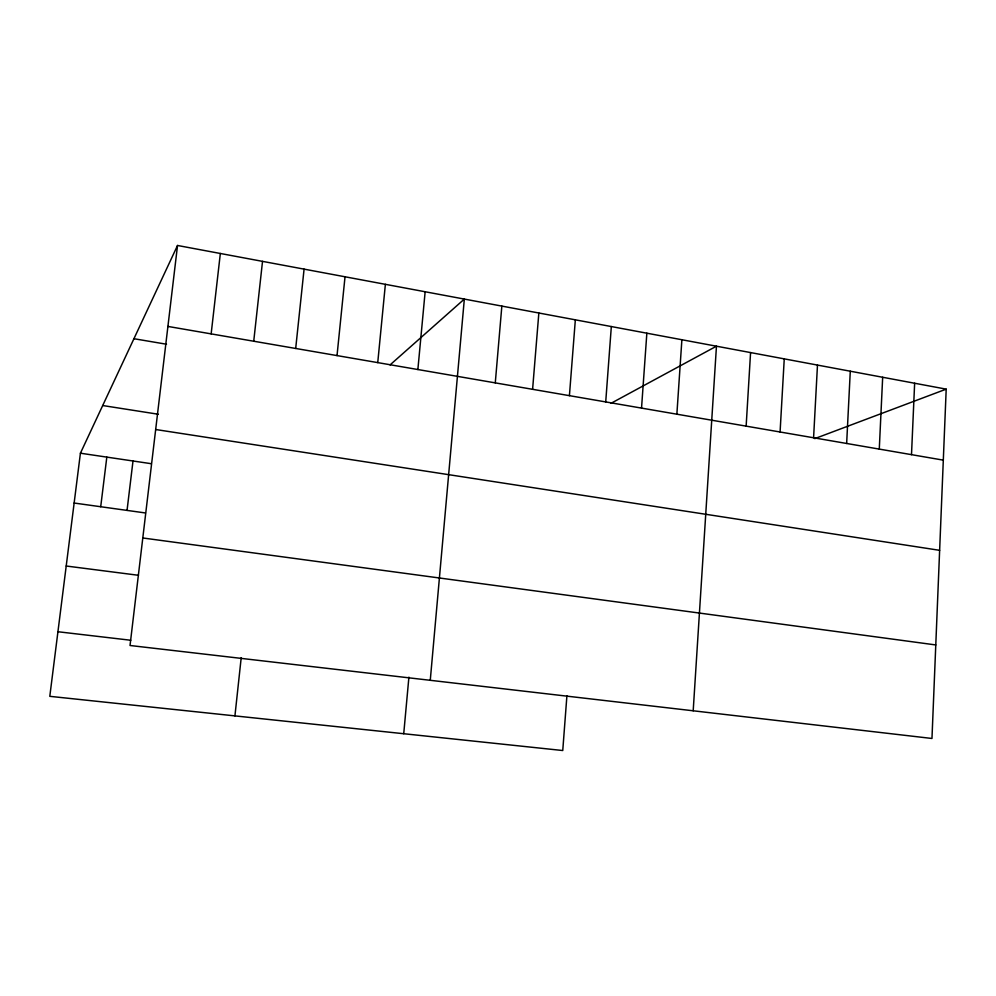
<?xml version="1.0" encoding="UTF-8"?>
<svg xmlns="http://www.w3.org/2000/svg" width="996" height="996" viewBox="0 0 996 996"><rect width="100%" height="100%" fill="white"/><g stroke="black" fill="none" stroke-linecap="round" stroke-linejoin="round"><path stroke-width="1.49" d="M946.2 389.137L931.97 738.472L130.028 645.495L177.525 245.477L946.2 389.137L814.778 438.626M911.502 454.649L914.639 383.236M879.281 449.096L882.668 377.26M846.65 443.469L850.285 371.209M813.583 437.767L817.479 365.084M780.08 431.99L784.25 358.871M746.141 426.139L750.573 352.584M693.191 710.783L716.46 346.197L611.021 403.305M676.869 414.187L681.887 339.736M641.536 408.099L646.852 333.187M605.717 401.923L611.332 326.551M566.911 695.806L562.752 750.523L49.8 696.328L80.415 453.205L177.525 245.477M569.413 395.661L575.339 319.828M532.599 389.312L538.848 313.005M495.273 382.875L501.847 306.096M430.26 680.305L464.335 299.086L390.083 364.897M403.729 733.728L408.908 677.131M417.872 369.528L425.143 291.753M377.745 362.606L385.377 284.321M337.022 355.584L345.027 276.776M295.688 348.451L304.079 269.132M234.931 715.887L241.206 657.671M253.731 341.217L262.521 261.363M211.152 333.872L220.34 253.482M127.04 510.4L133.003 460.999M100.708 506.727L106.821 457.114M57.93 631.738L130.775 640.254M66.209 566.014L138.481 575.29M142.789 537.977L935.779 644.947M74.14 503.03L145.453 512.965M80.415 453.205L151.305 463.7M155.675 429.513L939.639 550.327M102.7 405.534L158.376 414.261M133.937 338.715L166.506 344.23M167.913 326.427L943.312 460.14"/></g></svg>
